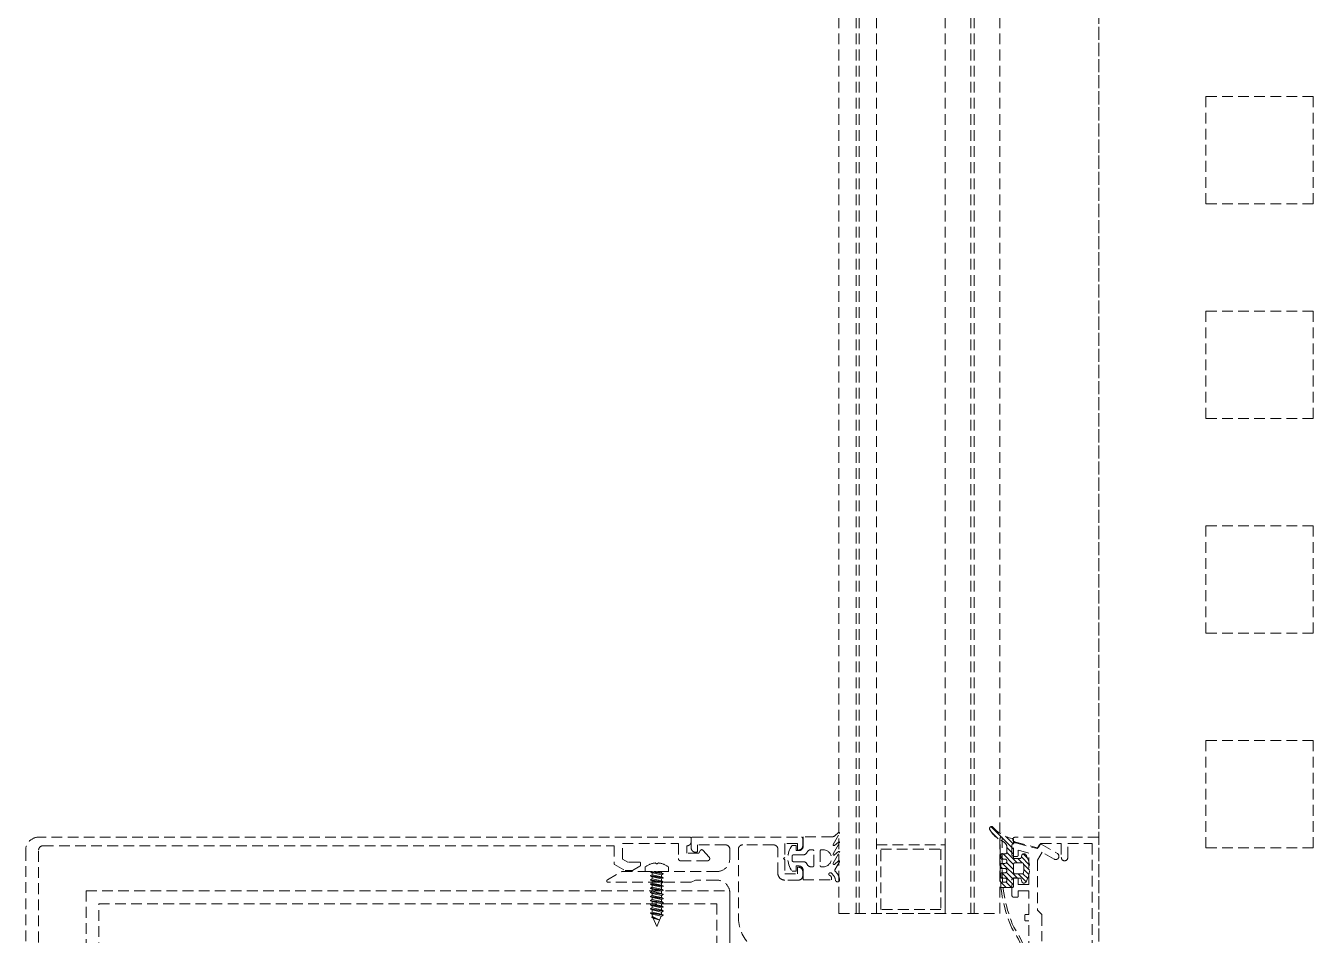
# Model space of a CAD drawing. Extents: x -1457 to 23780, y -2071 to 4205.
# Drawn here: x 4762.5 to 4792.5, y 1317.97 to 1339.15 of the extents above; entities that cross this region are included whole.
import ezdxf

# ---------------------------------------------------------------- set-up
doc = ezdxf.new("R2010")
doc.units = 0
doc.header["$MEASUREMENT"] = 0
doc.linetypes.add('HIDDEN', pattern=[0.375, 0.25, -0.125])
doc.layers.add('M-TEFRIS2-015', color=129, linetype='Continuous', lineweight=9)

msp = doc.modelspace()

# ---------------------------------------------------------------- hatches: boundary and pattern name
at = {"layer": 'M-TEFRIS2-015', "linetype": 'HIDDEN', "lineweight": 0}
h = msp.add_hatch(dxfattribs=at)
h.set_pattern_fill('LINE', color=256, scale=0.666667, angle=675, style=0)
h.set_pattern_definition([(135, (4906.09187, 1262.91743), (-0.058925565, -0.058925565), [])])
edge = h.paths.add_edge_path()
edge.add_arc((4785.516, 1320.724), 0.625, 207.2, 247.3388)
edge.add_arc((4785.202, 1320.003), 0.162, 360.1027, 422.96, ccw=False)
edge.add_line((4785.363, 1320.003), (4785.363, 1319.923))
edge.add_line((4785.363, 1319.923), (4785.363, 1319.909))
edge.add_line((4785.363, 1319.909), (4785.363, 1319.902))
edge.add_line((4785.363, 1319.902), (4785.361, 1319.894))
edge.add_line((4785.361, 1319.894), (4785.358, 1319.887))
edge.add_line((4785.358, 1319.887), (4785.354, 1319.88))
edge.add_line((4785.354, 1319.88), (4785.349, 1319.874))
edge.add_line((4785.349, 1319.874), (4785.342, 1319.868))
edge.add_line((4785.342, 1319.868), (4785.335, 1319.864))
edge.add_line((4785.335, 1319.864), (4785.328, 1319.861))
edge.add_line((4785.328, 1319.861), (4785.313, 1319.859))
edge.add_line((4785.313, 1319.859), (4785.238, 1319.859))
edge.add_line((4785.238, 1319.859), (4785.235, 1319.859))
edge.add_line((4785.235, 1319.859), (4785.232, 1319.858))
edge.add_line((4785.232, 1319.858), (4785.229, 1319.857))
edge.add_line((4785.229, 1319.857), (4785.226, 1319.855))
edge.add_line((4785.226, 1319.855), (4785.224, 1319.853))
edge.add_line((4785.224, 1319.853), (4785.221, 1319.851))
edge.add_line((4785.221, 1319.851), (4785.22, 1319.848))
edge.add_line((4785.22, 1319.848), (4785.219, 1319.845))
edge.add_line((4785.219, 1319.845), (4785.218, 1319.839))
edge.add_line((4785.218, 1319.839), (4785.218, 1319.759))
edge.add_line((4785.218, 1319.759), (4785.218, 1319.756))
edge.add_line((4785.218, 1319.756), (4785.219, 1319.753))
edge.add_line((4785.219, 1319.753), (4785.22, 1319.75))
edge.add_line((4785.22, 1319.75), (4785.221, 1319.747))
edge.add_line((4785.221, 1319.747), (4785.224, 1319.745))
edge.add_line((4785.224, 1319.745), (4785.226, 1319.743))
edge.add_line((4785.226, 1319.743), (4785.229, 1319.741))
edge.add_line((4785.229, 1319.741), (4785.232, 1319.74))
edge.add_line((4785.232, 1319.74), (4785.238, 1319.739))
edge.add_line((4785.238, 1319.739), (4785.313, 1319.739))
edge.add_line((4785.313, 1319.739), (4785.321, 1319.738))
edge.add_line((4785.321, 1319.738), (4785.328, 1319.737))
edge.add_line((4785.328, 1319.737), (4785.335, 1319.734))
edge.add_line((4785.335, 1319.734), (4785.342, 1319.73))
edge.add_line((4785.342, 1319.73), (4785.349, 1319.724))
edge.add_line((4785.349, 1319.724), (4785.354, 1319.718))
edge.add_line((4785.354, 1319.718), (4785.358, 1319.711))
edge.add_line((4785.358, 1319.711), (4785.361, 1319.704))
edge.add_line((4785.361, 1319.704), (4785.363, 1319.689))
edge.add_line((4785.363, 1319.689), (4785.363, 1319.682))
edge.add_line((4785.363, 1319.682), (4785.361, 1319.674))
edge.add_line((4785.361, 1319.674), (4785.358, 1319.667))
edge.add_line((4785.358, 1319.667), (4785.354, 1319.66))
edge.add_line((4785.354, 1319.66), (4785.349, 1319.654))
edge.add_line((4785.349, 1319.654), (4785.342, 1319.648))
edge.add_line((4785.342, 1319.648), (4785.335, 1319.644))
edge.add_line((4785.335, 1319.644), (4785.328, 1319.641))
edge.add_line((4785.328, 1319.641), (4785.313, 1319.639))
edge.add_line((4785.313, 1319.639), (4785.238, 1319.639))
edge.add_line((4785.238, 1319.639), (4785.235, 1319.639))
edge.add_line((4785.235, 1319.639), (4785.232, 1319.638))
edge.add_line((4785.232, 1319.638), (4785.229, 1319.637))
edge.add_line((4785.229, 1319.637), (4785.226, 1319.635))
edge.add_line((4785.226, 1319.635), (4785.224, 1319.633))
edge.add_line((4785.224, 1319.633), (4785.221, 1319.631))
edge.add_line((4785.221, 1319.631), (4785.22, 1319.628))
edge.add_line((4785.22, 1319.628), (4785.219, 1319.625))
edge.add_line((4785.219, 1319.625), (4785.218, 1319.619))
edge.add_line((4785.218, 1319.619), (4785.218, 1319.539))
edge.add_line((4785.218, 1319.539), (4785.218, 1319.536))
edge.add_line((4785.218, 1319.536), (4785.219, 1319.533))
edge.add_line((4785.219, 1319.533), (4785.22, 1319.53))
edge.add_line((4785.22, 1319.53), (4785.221, 1319.527))
edge.add_line((4785.221, 1319.527), (4785.224, 1319.525))
edge.add_line((4785.224, 1319.525), (4785.226, 1319.523))
edge.add_line((4785.226, 1319.523), (4785.229, 1319.521))
edge.add_line((4785.229, 1319.521), (4785.232, 1319.52))
edge.add_line((4785.232, 1319.52), (4785.238, 1319.519))
edge.add_line((4785.238, 1319.519), (4785.313, 1319.519))
edge.add_line((4785.313, 1319.519), (4785.321, 1319.518))
edge.add_line((4785.321, 1319.518), (4785.328, 1319.517))
edge.add_line((4785.328, 1319.517), (4785.335, 1319.514))
edge.add_line((4785.335, 1319.514), (4785.342, 1319.51))
edge.add_line((4785.342, 1319.51), (4785.349, 1319.504))
edge.add_line((4785.349, 1319.504), (4785.354, 1319.498))
edge.add_line((4785.354, 1319.498), (4785.358, 1319.491))
edge.add_line((4785.358, 1319.491), (4785.361, 1319.484))
edge.add_line((4785.361, 1319.484), (4785.363, 1319.469))
edge.add_line((4785.363, 1319.469), (4785.363, 1319.462))
edge.add_line((4785.363, 1319.462), (4785.361, 1319.454))
edge.add_line((4785.361, 1319.454), (4785.358, 1319.447))
edge.add_line((4785.358, 1319.447), (4785.354, 1319.44))
edge.add_line((4785.354, 1319.44), (4785.349, 1319.434))
edge.add_line((4785.349, 1319.434), (4785.342, 1319.428))
edge.add_line((4785.342, 1319.428), (4785.335, 1319.424))
edge.add_line((4785.335, 1319.424), (4785.328, 1319.421))
edge.add_line((4785.328, 1319.421), (4785.313, 1319.419))
edge.add_line((4785.313, 1319.419), (4785.238, 1319.419))
edge.add_line((4785.238, 1319.419), (4785.235, 1319.419))
edge.add_line((4785.235, 1319.419), (4785.232, 1319.418))
edge.add_line((4785.232, 1319.418), (4785.229, 1319.417))
edge.add_line((4785.229, 1319.417), (4785.226, 1319.415))
edge.add_line((4785.226, 1319.415), (4785.224, 1319.413))
edge.add_line((4785.224, 1319.413), (4785.221, 1319.411))
edge.add_line((4785.221, 1319.411), (4785.22, 1319.408))
edge.add_line((4785.22, 1319.408), (4785.219, 1319.405))
edge.add_line((4785.219, 1319.405), (4785.218, 1319.399))
edge.add_line((4785.218, 1319.399), (4785.218, 1319.319))
edge.add_line((4785.218, 1319.319), (4785.218, 1319.316))
edge.add_line((4785.218, 1319.316), (4785.219, 1319.313))
edge.add_line((4785.219, 1319.313), (4785.22, 1319.31))
edge.add_line((4785.22, 1319.31), (4785.221, 1319.307))
edge.add_line((4785.221, 1319.307), (4785.224, 1319.305))
edge.add_line((4785.224, 1319.305), (4785.226, 1319.303))
edge.add_line((4785.226, 1319.303), (4785.229, 1319.301))
edge.add_line((4785.229, 1319.301), (4785.232, 1319.3))
edge.add_line((4785.232, 1319.3), (4785.238, 1319.299))
edge.add_line((4785.238, 1319.299), (4785.313, 1319.299))
edge.add_line((4785.313, 1319.299), (4785.321, 1319.298))
edge.add_line((4785.321, 1319.298), (4785.328, 1319.297))
edge.add_line((4785.328, 1319.297), (4785.335, 1319.294))
edge.add_line((4785.335, 1319.294), (4785.342, 1319.29))
edge.add_line((4785.342, 1319.29), (4785.349, 1319.284))
edge.add_line((4785.349, 1319.284), (4785.354, 1319.278))
edge.add_line((4785.354, 1319.278), (4785.358, 1319.271))
edge.add_line((4785.358, 1319.271), (4785.361, 1319.264))
edge.add_line((4785.361, 1319.264), (4785.363, 1319.249))
edge.add_line((4785.363, 1319.249), (4785.363, 1319.242))
edge.add_line((4785.363, 1319.242), (4785.361, 1319.234))
edge.add_line((4785.361, 1319.234), (4785.358, 1319.227))
edge.add_line((4785.358, 1319.227), (4785.354, 1319.22))
edge.add_line((4785.354, 1319.22), (4785.349, 1319.214))
edge.add_line((4785.349, 1319.214), (4785.342, 1319.208))
edge.add_line((4785.342, 1319.208), (4785.335, 1319.204))
edge.add_line((4785.335, 1319.204), (4785.328, 1319.201))
edge.add_line((4785.328, 1319.201), (4785.313, 1319.199))
edge.add_line((4785.313, 1319.199), (4785.238, 1319.199))
edge.add_line((4785.238, 1319.199), (4785.235, 1319.199))
edge.add_line((4785.235, 1319.199), (4785.232, 1319.198))
edge.add_line((4785.232, 1319.198), (4785.229, 1319.197))
edge.add_line((4785.229, 1319.197), (4785.226, 1319.195))
edge.add_line((4785.226, 1319.195), (4785.224, 1319.193))
edge.add_line((4785.224, 1319.193), (4785.221, 1319.191))
edge.add_line((4785.221, 1319.191), (4785.22, 1319.188))
edge.add_line((4785.22, 1319.188), (4785.219, 1319.185))
edge.add_line((4785.219, 1319.185), (4785.218, 1319.179))
edge.add_line((4785.218, 1319.179), (4785.218, 1319.099))
edge.add_line((4785.218, 1319.099), (4785.218, 1319.096))
edge.add_line((4785.218, 1319.096), (4785.218, 1319.093))
edge.add_line((4785.218, 1319.093), (4785.22, 1319.09))
edge.add_line((4785.22, 1319.09), (4785.221, 1319.087))
edge.add_line((4785.221, 1319.087), (4785.223, 1319.085))
edge.add_line((4785.223, 1319.085), (4785.226, 1319.083))
edge.add_line((4785.226, 1319.083), (4785.229, 1319.081))
edge.add_line((4785.229, 1319.081), (4785.232, 1319.08))
edge.add_line((4785.232, 1319.08), (4785.238, 1319.079))
edge.add_line((4785.238, 1319.079), (4785.489, 1319.079))
edge.add_arc((4785.489, 1319.109), 0.03, 270, 360)
edge.add_line((4785.519, 1319.109), (4785.519, 1319.293))
edge.add_line((4785.519, 1319.293), (4785.689, 1319.293))
edge.add_line((4785.689, 1319.293), (4785.709, 1319.218))
edge.add_arc((4785.757, 1319.231), 0.05, 194.5985, 302.0394)
edge.add_arc((4785.731, 1319.273), 0.1, 302.0394, 333.6122)
edge.add_arc((4785.227, 1319.523), 0.662, 333.6122, 386.3878)
edge.add_arc((4785.731, 1319.773), 0.1, 386.3878, 417.9606)
edge.add_arc((4785.757, 1319.815), 0.05, 417.9606, 525.4015)
edge.add_line((4785.709, 1319.828), (4785.689, 1319.753))
edge.add_line((4785.689, 1319.753), (4785.519, 1319.753))
edge.add_line((4785.519, 1319.753), (4785.519, 1320.173))
edge.add_arc((4785.469, 1320.173), 0.05, 360, 436.8402)
edge.add_arc((4785.625, 1320.971), 0.763, 218.6618, 259.1202, ccw=False)
edge.add_arc((4785.007, 1320.451), 0.0486, 423.0293, 555.4317)
edge = h.paths.add_edge_path(flags=16)
edge.add_arc((4785.717, 1319.623), 0.03, 370.824, 450)
edge.add_line((4785.717, 1319.653), (4785.549, 1319.653))
edge.add_arc((4785.549, 1319.623), 0.03, 450, 540)
edge.add_line((4785.519, 1319.623), (4785.519, 1319.423))
edge.add_arc((4785.549, 1319.423), 0.03, 180, 270)
edge.add_line((4785.549, 1319.393), (4785.717, 1319.393))
edge.add_arc((4785.717, 1319.423), 0.03, 270, 349.176)
edge.add_arc((4785.194, 1319.523), 0.562, 349.176, 370.824)

# ---------------------------------------------------------------- linework, layer by layer
for p, q in [((4787.5, 320), (4787.5, 2034.619)), ((4787.5, 2034.319), (4787.5, 320)), ((4781.447, 1318.469), (4781.447, 1477.045)), ((4781.847, 1318.469), (4781.847, 1477.045)), ((4781.923, 1318.469), (4781.923, 1477.045)), ((4782.323, 1318.469), (4782.323, 1477.045)), ((4783.923, 1318.469), (4783.923, 1477.045)), ((4784.523, 1318.469), (4784.523, 1477.045)), ((4784.599, 1318.469), (4784.599, 1477.045)), ((4785.199, 1318.469), (4785.199, 1477.045)), ((4787.5, 1337.5), (4787.5, 1337.5)), ((4790, 1337.5), (4792.5, 1337.5)), ((4790, 1335), (4790, 1337.5)), ((4792.5, 1335), (4792.5, 1337.5)), ((4787.5, 1335), (4787.5, 1335)), ((4790, 1335), (4792.5, 1335)), ((4787.5, 1332.5), (4787.5, 1332.5)), ((4790, 1332.5), (4792.5, 1332.5)), ((4790, 1330), (4790, 1332.5)), ((4792.5, 1330), (4792.5, 1332.5)), ((4787.5, 1330), (4787.5, 1330)), ((4790, 1330), (4792.5, 1330)), ((4787.5, 1327.5), (4787.5, 1327.5)), ((4790, 1327.5), (4792.5, 1327.5)), ((4790, 1325), (4790, 1327.5)), ((4792.5, 1325), (4792.5, 1327.5)), ((4787.5, 1325), (4787.5, 1325)), ((4790, 1325), (4792.5, 1325)), ((4787.5, 1322.5), (4787.5, 1322.5)), ((4790, 1322.5), (4792.5, 1322.5)), ((4790, 1320), (4790, 1322.5)), ((4792.5, 1320), (4792.5, 1322.5)), ((4787.5, 1320), (4787.5, 1320)), ((4790, 1320), (4792.5, 1320)), ((4776.935, 1319.559), (4776.935, 1319.45)), ((4777.476, 1319.45), (4776.935, 1319.45)), ((4777.059, 1319.443), (4777.059, 1319.45)), ((4777.059, 1319.443), (4777.352, 1319.395)), ((4777.093, 1319.423), (4777.059, 1319.443)), ((4777.352, 1319.403), (4777.065, 1319.45)), ((4777.093, 1319.375), (4777.093, 1319.423)), ((4777.317, 1319.375), (4777.093, 1319.423)), ((4777.191, 1319.45), (4777.317, 1319.423)), ((4777.317, 1319.423), (4777.317, 1319.45)), ((4777.317, 1319.423), (4777.352, 1319.403)), ((4777.317, 1319.423), (4777.352, 1319.403)), ((4777.352, 1319.403), (4777.352, 1319.395)), ((4777.476, 1319.559), (4777.476, 1319.45)), ((4777.059, 1319.355), (4777.093, 1319.375)), ((4777.059, 1319.347), (4777.059, 1319.355)), ((4777.352, 1319.306), (4777.059, 1319.355)), ((4777.093, 1319.327), (4777.059, 1319.347)), ((4777.059, 1319.347), (4777.352, 1319.298)), ((4777.059, 1319.258), (4777.093, 1319.278)), ((4777.059, 1319.25), (4777.059, 1319.258)), ((4777.352, 1319.21), (4777.059, 1319.258)), ((4777.093, 1319.23), (4777.059, 1319.25)), ((4777.059, 1319.25), (4777.352, 1319.202)), ((4777.059, 1319.162), (4777.093, 1319.182)), ((4777.059, 1319.154), (4777.059, 1319.162)), ((4777.352, 1319.113), (4777.059, 1319.162)), ((4777.093, 1319.134), (4777.059, 1319.154)), ((4777.059, 1319.154), (4777.352, 1319.105)), ((4777.093, 1319.375), (4777.317, 1319.326)), ((4777.093, 1319.278), (4777.093, 1319.327)), ((4777.317, 1319.278), (4777.093, 1319.327)), ((4777.093, 1319.278), (4777.317, 1319.23)), ((4777.317, 1319.182), (4777.093, 1319.23)), ((4777.093, 1319.182), (4777.093, 1319.23)), ((4777.093, 1319.182), (4777.317, 1319.133)), ((4777.093, 1319.177), (4777.093, 1318.989)), ((4777.317, 1319.085), (4777.093, 1319.134)), ((4777.093, 1319.085), (4777.093, 1319.134)), ((4777.352, 1319.395), (4777.317, 1319.375)), ((4777.317, 1319.326), (4777.317, 1319.375)), ((4777.317, 1319.326), (4777.352, 1319.306)), ((4777.317, 1319.326), (4777.352, 1319.306)), ((4777.352, 1319.298), (4777.317, 1319.278)), ((4777.317, 1319.278), (4777.317, 1319.23)), ((4777.317, 1319.23), (4777.352, 1319.21)), ((4777.317, 1319.23), (4777.352, 1319.21)), ((4777.317, 1319.037), (4777.317, 1319.225)), ((4777.352, 1319.202), (4777.317, 1319.182)), ((4777.317, 1319.182), (4777.317, 1319.133)), ((4777.317, 1319.182), (4777.317, 1319.133)), ((4777.317, 1319.133), (4777.352, 1319.113)), ((4777.317, 1319.133), (4777.352, 1319.113)), ((4777.352, 1319.105), (4777.317, 1319.085)), ((4777.352, 1319.306), (4777.352, 1319.298)), ((4777.352, 1319.21), (4777.352, 1319.202)), ((4777.352, 1319.113), (4777.352, 1319.105)), ((4777.059, 1319.065), (4777.093, 1319.085)), ((4777.059, 1319.057), (4777.059, 1319.065)), ((4777.352, 1319.017), (4777.059, 1319.065)), ((4777.093, 1319.037), (4777.059, 1319.057)), ((4777.059, 1319.057), (4777.352, 1319.009)), ((4777.059, 1318.969), (4777.093, 1318.989)), ((4777.059, 1318.969), (4777.059, 1318.961)), ((4777.352, 1318.921), (4777.059, 1318.969)), ((4777.093, 1318.941), (4777.059, 1318.961)), ((4777.059, 1318.961), (4777.352, 1318.913)), ((4777.059, 1318.872), (4777.093, 1318.892)), ((4777.352, 1318.824), (4777.059, 1318.872)), ((4777.059, 1318.864), (4777.059, 1318.872)), ((4777.059, 1318.864), (4777.352, 1318.816)), ((4777.093, 1318.844), (4777.059, 1318.864)), ((4777.093, 1319.085), (4777.317, 1319.037)), ((4777.317, 1318.989), (4777.093, 1319.037)), ((4777.093, 1318.989), (4777.317, 1318.941)), ((4777.093, 1318.892), (4777.093, 1318.941)), ((4777.317, 1318.893), (4777.093, 1318.941)), ((4777.093, 1318.892), (4777.317, 1318.844)), ((4777.317, 1318.796), (4777.093, 1318.844)), ((4777.093, 1318.796), (4777.093, 1318.844)), ((4777.317, 1319.085), (4777.317, 1319.037)), ((4777.317, 1319.085), (4777.317, 1319.037)), ((4777.317, 1319.037), (4777.352, 1319.017)), ((4777.317, 1319.037), (4777.352, 1319.017)), ((4777.352, 1319.009), (4777.317, 1318.989)), ((4777.317, 1318.989), (4777.317, 1318.941)), ((4777.317, 1318.989), (4777.317, 1318.941)), ((4777.317, 1318.941), (4777.352, 1318.921)), ((4777.317, 1318.941), (4777.352, 1318.921)), ((4777.352, 1318.913), (4777.317, 1318.893)), ((4777.317, 1318.893), (4777.317, 1318.844)), ((4777.317, 1318.844), (4777.352, 1318.824)), ((4777.317, 1318.844), (4777.352, 1318.824)), ((4777.352, 1318.816), (4777.317, 1318.796)), ((4777.352, 1319.017), (4777.352, 1319.009)), ((4777.352, 1318.921), (4777.352, 1318.913)), ((4777.352, 1318.824), (4777.352, 1318.816)), ((4777.059, 1318.776), (4777.093, 1318.796)), ((4777.059, 1318.776), (4777.059, 1318.768)), ((4777.352, 1318.728), (4777.059, 1318.776)), ((4777.093, 1318.748), (4777.059, 1318.768)), ((4777.059, 1318.768), (4777.352, 1318.72)), ((4777.059, 1318.679), (4777.093, 1318.699)), ((4777.352, 1318.631), (4777.059, 1318.679)), ((4777.059, 1318.679), (4777.059, 1318.671)), ((4777.059, 1318.671), (4777.352, 1318.623)), ((4777.093, 1318.651), (4777.059, 1318.671)), ((4777.059, 1318.583), (4777.093, 1318.603)), ((4777.352, 1318.535), (4777.059, 1318.583)), ((4777.059, 1318.583), (4777.059, 1318.575)), ((4777.059, 1318.575), (4777.352, 1318.527)), ((4777.093, 1318.555), (4777.059, 1318.575)), ((4777.059, 1318.487), (4777.093, 1318.507)), ((4777.093, 1318.796), (4777.317, 1318.748)), ((4777.093, 1318.748), (4777.093, 1318.699)), ((4777.317, 1318.7), (4777.093, 1318.748)), ((4777.093, 1318.699), (4777.317, 1318.651)), ((4777.317, 1318.603), (4777.093, 1318.651)), ((4777.093, 1318.603), (4777.093, 1318.651)), ((4777.093, 1318.603), (4777.317, 1318.555)), ((4777.317, 1318.507), (4777.093, 1318.555)), ((4777.093, 1318.507), (4777.093, 1318.555)), ((4777.317, 1318.748), (4777.317, 1318.796)), ((4777.317, 1318.748), (4777.352, 1318.728)), ((4777.317, 1318.748), (4777.352, 1318.728)), ((4777.352, 1318.72), (4777.317, 1318.7)), ((4777.317, 1318.7), (4777.317, 1318.651)), ((4777.317, 1318.651), (4777.352, 1318.631)), ((4777.317, 1318.651), (4777.352, 1318.631)), ((4777.352, 1318.623), (4777.317, 1318.603)), ((4777.317, 1318.603), (4777.317, 1318.555)), ((4777.317, 1318.555), (4777.352, 1318.535)), ((4777.317, 1318.555), (4777.352, 1318.535)), ((4777.352, 1318.527), (4777.317, 1318.507)), ((4777.317, 1318.507), (4777.317, 1318.458)), ((4777.352, 1318.728), (4777.352, 1318.72)), ((4777.352, 1318.631), (4777.352, 1318.623)), ((4777.352, 1318.535), (4777.352, 1318.527)), ((4777.352, 1318.438), (4777.059, 1318.487)), ((4777.059, 1318.479), (4777.059, 1318.487)), ((4777.059, 1318.479), (4777.352, 1318.43)), ((4777.093, 1318.459), (4777.059, 1318.479)), ((4777.086, 1318.39), (4777.107, 1318.402)), ((4777.159, 1318.374), (4777.086, 1318.39)), ((4777.086, 1318.382), (4777.086, 1318.39)), ((4777.121, 1318.362), (4777.086, 1318.382)), ((4777.086, 1318.382), (4777.185, 1318.361)), ((4777.317, 1318.41), (4777.093, 1318.459)), ((4777.093, 1318.441), (4777.093, 1318.459)), ((4777.107, 1318.402), (4777.093, 1318.441)), ((4777.107, 1318.402), (4777.273, 1318.314)), ((4777.273, 1318.314), (4777.121, 1318.362)), ((4777.195, 1318.182), (4777.121, 1318.362)), ((4777.185, 1318.361), (4777.159, 1318.374)), ((4777.307, 1318.412), (4777.215, 1318.182)), ((4777.317, 1318.41), (4777.307, 1318.412)), ((4777.317, 1318.458), (4777.352, 1318.438)), ((4777.352, 1318.43), (4777.317, 1318.41)), ((4777.352, 1318.438), (4777.352, 1318.43)), ((4781.447, 1318.469), (4785.199, 1318.469)), ((4777.205, 1318.175), (4777.195, 1318.182)), ((4777.215, 1318.182), (4777.205, 1318.175))]:
    msp.add_line(p, q, dxfattribs=at)
for points in [[(4780.615, 1320.039, -0.414214), (4780.515, 1319.939), (4780.455, 1319.939), (4780.455, 1320.059), (4780.355, 1320.059, 0.333333), (4780.355, 1319.459), (4780.455, 1319.459), (4780.455, 1319.579), (4780.515, 1319.579, -0.414214), (4780.615, 1319.479), (4780.615, 1319.259), (4781.275, 1319.259), (4781.275, 1319.298, 0.307685), (4781.234, 1319.359, -1.128702), (4781.265, 1319.416, -0.201212), (4781.365, 1319.258, 0.978531), (4781.465, 1319.258, 0.1613), (4781.355, 1319.464, -0.307572), (4781.353, 1319.487), (4781.463, 1319.677, 0.8391), (4781.441, 1319.696), (4781.346, 1319.617, -0.8391), (4781.316, 1319.642), (4781.463, 1319.897, 0.8391), (4781.441, 1319.916), (4781.346, 1319.837, -0.8391), (4781.316, 1319.862), (4781.463, 1320.117, 0.8391), (4781.441, 1320.136), (4781.346, 1320.057, -0.8391), (4781.316, 1320.082), (4781.463, 1320.337, 0.8391), (4781.441, 1320.356), (4781.353, 1320.282, -0.176327), (4781.288, 1320.259), (4780.615, 1320.259)], [(4784.96, 1320.438, 0.176952), (4785.275, 1320.147, -0.281357), (4785.363, 1320.003), (4785.363, 1319.923), (4785.363, 1319.909), (4785.363, 1319.902), (4785.361, 1319.894), (4785.358, 1319.887), (4785.354, 1319.88), (4785.349, 1319.874), (4785.342, 1319.868), (4785.335, 1319.864), (4785.328, 1319.861), (4785.313, 1319.859), (4785.238, 1319.859), (4785.235, 1319.859), (4785.232, 1319.858), (4785.229, 1319.857), (4785.226, 1319.855), (4785.224, 1319.853), (4785.221, 1319.851), (4785.22, 1319.848), (4785.219, 1319.845), (4785.218, 1319.839), (4785.218, 1319.759), (4785.218, 1319.756), (4785.219, 1319.753), (4785.22, 1319.75), (4785.221, 1319.747), (4785.224, 1319.745), (4785.226, 1319.743), (4785.229, 1319.741), (4785.232, 1319.74), (4785.238, 1319.739), (4785.313, 1319.739), (4785.321, 1319.738), (4785.328, 1319.737), (4785.335, 1319.734), (4785.342, 1319.73), (4785.349, 1319.724), (4785.354, 1319.718), (4785.358, 1319.711), (4785.361, 1319.704), (4785.363, 1319.689), (4785.363, 1319.682), (4785.361, 1319.674), (4785.358, 1319.667), (4785.354, 1319.66), (4785.349, 1319.654), (4785.342, 1319.648), (4785.335, 1319.644), (4785.328, 1319.641), (4785.313, 1319.639), (4785.238, 1319.639), (4785.235, 1319.639), (4785.232, 1319.638), (4785.229, 1319.637), (4785.226, 1319.635), (4785.224, 1319.633), (4785.221, 1319.631), (4785.22, 1319.628), (4785.219, 1319.625), (4785.218, 1319.619), (4785.218, 1319.539), (4785.218, 1319.536), (4785.219, 1319.533), (4785.22, 1319.53), (4785.221, 1319.527), (4785.224, 1319.525), (4785.226, 1319.523), (4785.229, 1319.521), (4785.232, 1319.52), (4785.238, 1319.519), (4785.313, 1319.519), (4785.321, 1319.518), (4785.328, 1319.517), (4785.335, 1319.514), (4785.342, 1319.51), (4785.349, 1319.504), (4785.354, 1319.498), (4785.358, 1319.491), (4785.361, 1319.484), (4785.363, 1319.469), (4785.363, 1319.462), (4785.361, 1319.454), (4785.358, 1319.447), (4785.354, 1319.44), (4785.349, 1319.434), (4785.342, 1319.428), (4785.335, 1319.424), (4785.328, 1319.421), (4785.313, 1319.419), (4785.238, 1319.419), (4785.235, 1319.419), (4785.232, 1319.418), (4785.229, 1319.417), (4785.226, 1319.415), (4785.224, 1319.413), (4785.221, 1319.411), (4785.22, 1319.408), (4785.219, 1319.405), (4785.218, 1319.399), (4785.218, 1319.319), (4785.218, 1319.316), (4785.219, 1319.313), (4785.22, 1319.31), (4785.221, 1319.307), (4785.224, 1319.305), (4785.226, 1319.303), (4785.229, 1319.301), (4785.232, 1319.3), (4785.238, 1319.299), (4785.313, 1319.299), (4785.321, 1319.298), (4785.328, 1319.297), (4785.335, 1319.294), (4785.342, 1319.29), (4785.349, 1319.284), (4785.354, 1319.278), (4785.358, 1319.271), (4785.361, 1319.264), (4785.363, 1319.249), (4785.363, 1319.242), (4785.361, 1319.234), (4785.358, 1319.227), (4785.354, 1319.22), (4785.349, 1319.214), (4785.342, 1319.208), (4785.335, 1319.204), (4785.328, 1319.201), (4785.313, 1319.199), (4785.238, 1319.199), (4785.235, 1319.199), (4785.232, 1319.198), (4785.229, 1319.197), (4785.226, 1319.195), (4785.224, 1319.193), (4785.221, 1319.191), (4785.22, 1319.188), (4785.219, 1319.185), (4785.218, 1319.179), (4785.218, 1319.099), (4785.218, 1319.096), (4785.218, 1319.093), (4785.22, 1319.09), (4785.221, 1319.087), (4785.223, 1319.085), (4785.226, 1319.083), (4785.229, 1319.081), (4785.232, 1319.08), (4785.238, 1319.079), (4785.489, 1319.079, 0.414214), (4785.519, 1319.109), (4785.519, 1319.293), (4785.689, 1319.293), (4785.709, 1319.218, 0.506456), (4785.784, 1319.188, 0.13864), (4785.82, 1319.229, 0.234436), (4785.82, 1319.818, 0.13864), (4785.784, 1319.858, 0.506456), (4785.709, 1319.828), (4785.689, 1319.753), (4785.519, 1319.753), (4785.519, 1320.173, 0.348434), (4785.481, 1320.222, -0.17839), (4785.029, 1320.494, 0.651907)], [(4787.35, 1313.9), (4786.78, 1313.9), (4786.78, 1314.225, 1), (4786.63, 1314.225), (4786.63, 1313.9), (4786.15, 1313.9), (4786.101, 1313.985, 0.339454), (4786.067, 1313.999), (4785.541, 1313.858, 0.876976), (4785.555, 1313.75), (4787.5, 1313.75), (4787.5, 1320.25), (4785.555, 1320.25, 0.876976), (4785.541, 1320.142), (4786.067, 1320.001, 0.339454), (4786.101, 1320.015), (4786.15, 1320.1), (4786.63, 1320.1), (4786.63, 1319.775, 1), (4786.78, 1319.775), (4786.78, 1320.1), (4787.35, 1320.1)], [(4780.615, 1319.839), (4780.389, 1319.839, 0.375047), (4780.359, 1319.813, 0.067879), (4780.359, 1319.705, 0.375047), (4780.389, 1319.679), (4780.615, 1319.679, -0.298217), (4780.707, 1319.619, 0.298217), (4780.799, 1319.559), (4780.832, 1319.559, 0.414214), (4780.862, 1319.589), (4780.862, 1319.929, 0.414214), (4780.832, 1319.959), (4780.799, 1319.959, 0.298217), (4780.707, 1319.899, -0.298217)], [(4781.042, 1319.559), (4781.075, 1319.559, 1), (4781.075, 1319.959), (4781.042, 1319.959, 0.414214), (4781.012, 1319.929), (4781.012, 1319.589, 0.414214)], [(4785.747, 1319.629, 0.359904), (4785.717, 1319.653), (4785.549, 1319.653, 0.414214), (4785.519, 1319.623), (4785.519, 1319.423, 0.414214), (4785.549, 1319.393), (4785.717, 1319.393, 0.359904), (4785.747, 1319.417, 0.094739)], [(4785.747, 1319.629, 0.359904), (4785.717, 1319.653), (4785.549, 1319.653, 0.414214), (4785.519, 1319.623), (4785.519, 1319.423, 0.414214), (4785.549, 1319.393), (4785.717, 1319.393, 0.359904), (4785.747, 1319.417, 0.094739)]]:
    msp.add_lwpolyline(points, format="xyb", close=True, dxfattribs=at)
for points in [[(4762.8, 1314.05), (4762.8, 1319.95), (4762.8, 1319.95, -0.414214), (4762.9, 1320.05), (4776.207, 1320.05), (4776.207, 1319.643, 0.267949), (4776.222, 1319.617), (4776.47, 1319.474, 0.131652), (4776.485, 1319.47), (4776.619, 1319.47, 0.131652), (4776.634, 1319.474), (4776.812, 1319.577, 0.267949), (4776.827, 1319.603), (4776.827, 1319.64, 0.414214), (4776.797, 1319.67), (4776.531, 1319.67), (4776.407, 1319.741), (4776.407, 1320.1), (4777.707, 1320.1), (4777.707, 1319.75, 0.414214), (4777.757, 1319.7), (4778.387, 1319.7, 0.650971), (4778.424, 1319.784), (4778.273, 1319.95, 0.508142), (4778.225, 1319.945), (4778.187, 1319.88), (4777.907, 1319.88), (4777.907, 1320.05, 0.432363), (4778.005, 1320.15), (4778.005, 1320.22, 0.477393), (4777.977, 1320.25), (4762.8, 1320.25, 0.414214), (4762.5, 1319.95), (4762.5, 1319.95), (4762.5, 1314.05, 0.414214)], [(4778.905, 1317), (4778.905, 1318.95, 0.414214), (4778.605, 1319.25), (4778.105, 1319.25), (4778.003, 1319.2), (4776.067, 1319.2, -0.767327), (4776.052, 1319.256), (4776.388, 1319.45), (4777.175, 1319.45), (4777.205, 1319.42), (4777.235, 1319.45), (4778.605, 1319.45, 0.414214), (4778.905, 1319.75), (4778.905, 1319.97, 0.414214), (4778.805, 1320.07), (4778.155, 1320.07), (4778.155, 1319.93, -0.414214), (4778.125, 1319.9), (4778.105, 1319.9, -0.414214), (4778.005, 1320), (4778.005, 1320.22, -0.414214), (4778.035, 1320.25), (4779.105, 1320.25), (4780.575, 1320.25, -0.414214), (4780.605, 1320.22), (4780.605, 1320.05, -0.414214), (4780.505, 1319.95), (4780.485, 1319.95), (4780.485, 1320.1), (4780.185, 1320.1), (4780.185, 1319.78), (4780.155, 1319.75), (4780.185, 1319.72), (4780.185, 1319.4), (4780.485, 1319.4), (4780.485, 1319.55), (4780.505, 1319.55, -0.414214), (4780.605, 1319.45), (4780.605, 1319.35, -0.414214), (4780.505, 1319.25), (4780.185, 1319.25, -0.414214), (4780.025, 1319.41), (4780.025, 1319.97, 0.414214), (4779.925, 1320.07), (4779.205, 1320.07, 0.414214), (4779.105, 1319.97), (4779.105, 1318.4, 0.414214), (4780.055, 1317.45)], [(4785.202, 1320.25), (4785.252, 1320.25), (4785.252, 1319.452, 0.10228), (4785.52, 1318.156, -0.152313), (4785.88, 1317, -0.152313), (4785.52, 1315.844, 0.159108), (4785.252, 1315.155), (4785.252, 1313.978), (4785.202, 1313.978), (4785.202, 1315.156, -0.158967), (4785.48, 1315.874, 0.152054), (4785.83, 1317, 0.152944), (4785.476, 1318.131, -0.10266), (4785.202, 1319.452), (4785.202, 1320.25)], [(4785.876, 1315.7), (4785.876, 1318.3), (4785.806, 1318.3, -0.414214), (4785.776, 1318.33), (4785.776, 1318.42, -0.414214), (4785.806, 1318.45), (4785.876, 1318.45), (4785.876, 1319), (4785.626, 1319), (4785.626, 1318.88, -0.414214), (4785.596, 1318.85), (4785.526, 1318.85, -0.414214), (4785.476, 1318.9), (4785.476, 1319.25, -0.414214), (4785.526, 1319.3), (4785.596, 1319.3, -0.414214), (4785.626, 1319.27), (4785.626, 1319.15), (4785.876, 1319.15), (4785.876, 1319.88), (4785.626, 1319.947), (4785.626, 1319.83, -0.414214), (4785.596, 1319.8), (4785.526, 1319.8, -0.414214), (4785.476, 1319.85), (4785.476, 1320.045, -0.493145), (4785.57, 1320.117), (4786.07, 1319.983), (4786.123, 1320.075, -0.414214), (4786.164, 1320.086), (4786.538, 1319.87, -1), (4786.463, 1319.74), (4786.184, 1319.901), (4786.076, 1319.713), (4786.076, 1318.55), (4786.167, 1318.459, -0.198912), (4786.176, 1318.438), (4786.176, 1317.83)]]:
    msp.add_lwpolyline(points, format="xyb", dxfattribs=at)
for points in [[(4783.923, 1318.469), (4782.323, 1318.469), (4782.323, 1320.069), (4783.923, 1320.069)], [(4783.823, 1318.569), (4782.423, 1318.569), (4782.423, 1319.969), (4783.823, 1319.969)], [(4763.905, 1315), (4763.905, 1319), (4778.905, 1319), (4778.905, 1315)], [(4764.205, 1315.3), (4764.205, 1318.7), (4778.605, 1318.7), (4778.605, 1315.3)]]:
    msp.add_lwpolyline(points, close=True, dxfattribs=at)
for points in [[(4777.167, 1319.65), (4777.197, 1319.628), (4777.213, 1319.628), (4777.243, 1319.65)], [(4777.093, 1318.507), (4777.317, 1318.458)]]:
    msp.add_lwpolyline(points, dxfattribs=at)
for centre, start, end in [((4777.235, 1319.134), 97.5095, 125.2427), ((4777.175, 1319.134), 54.7573, 82.4905)]:
    msp.add_arc(centre, 0.521, start, end, dxfattribs=at)

doc.saveas('drawing.dxf')
